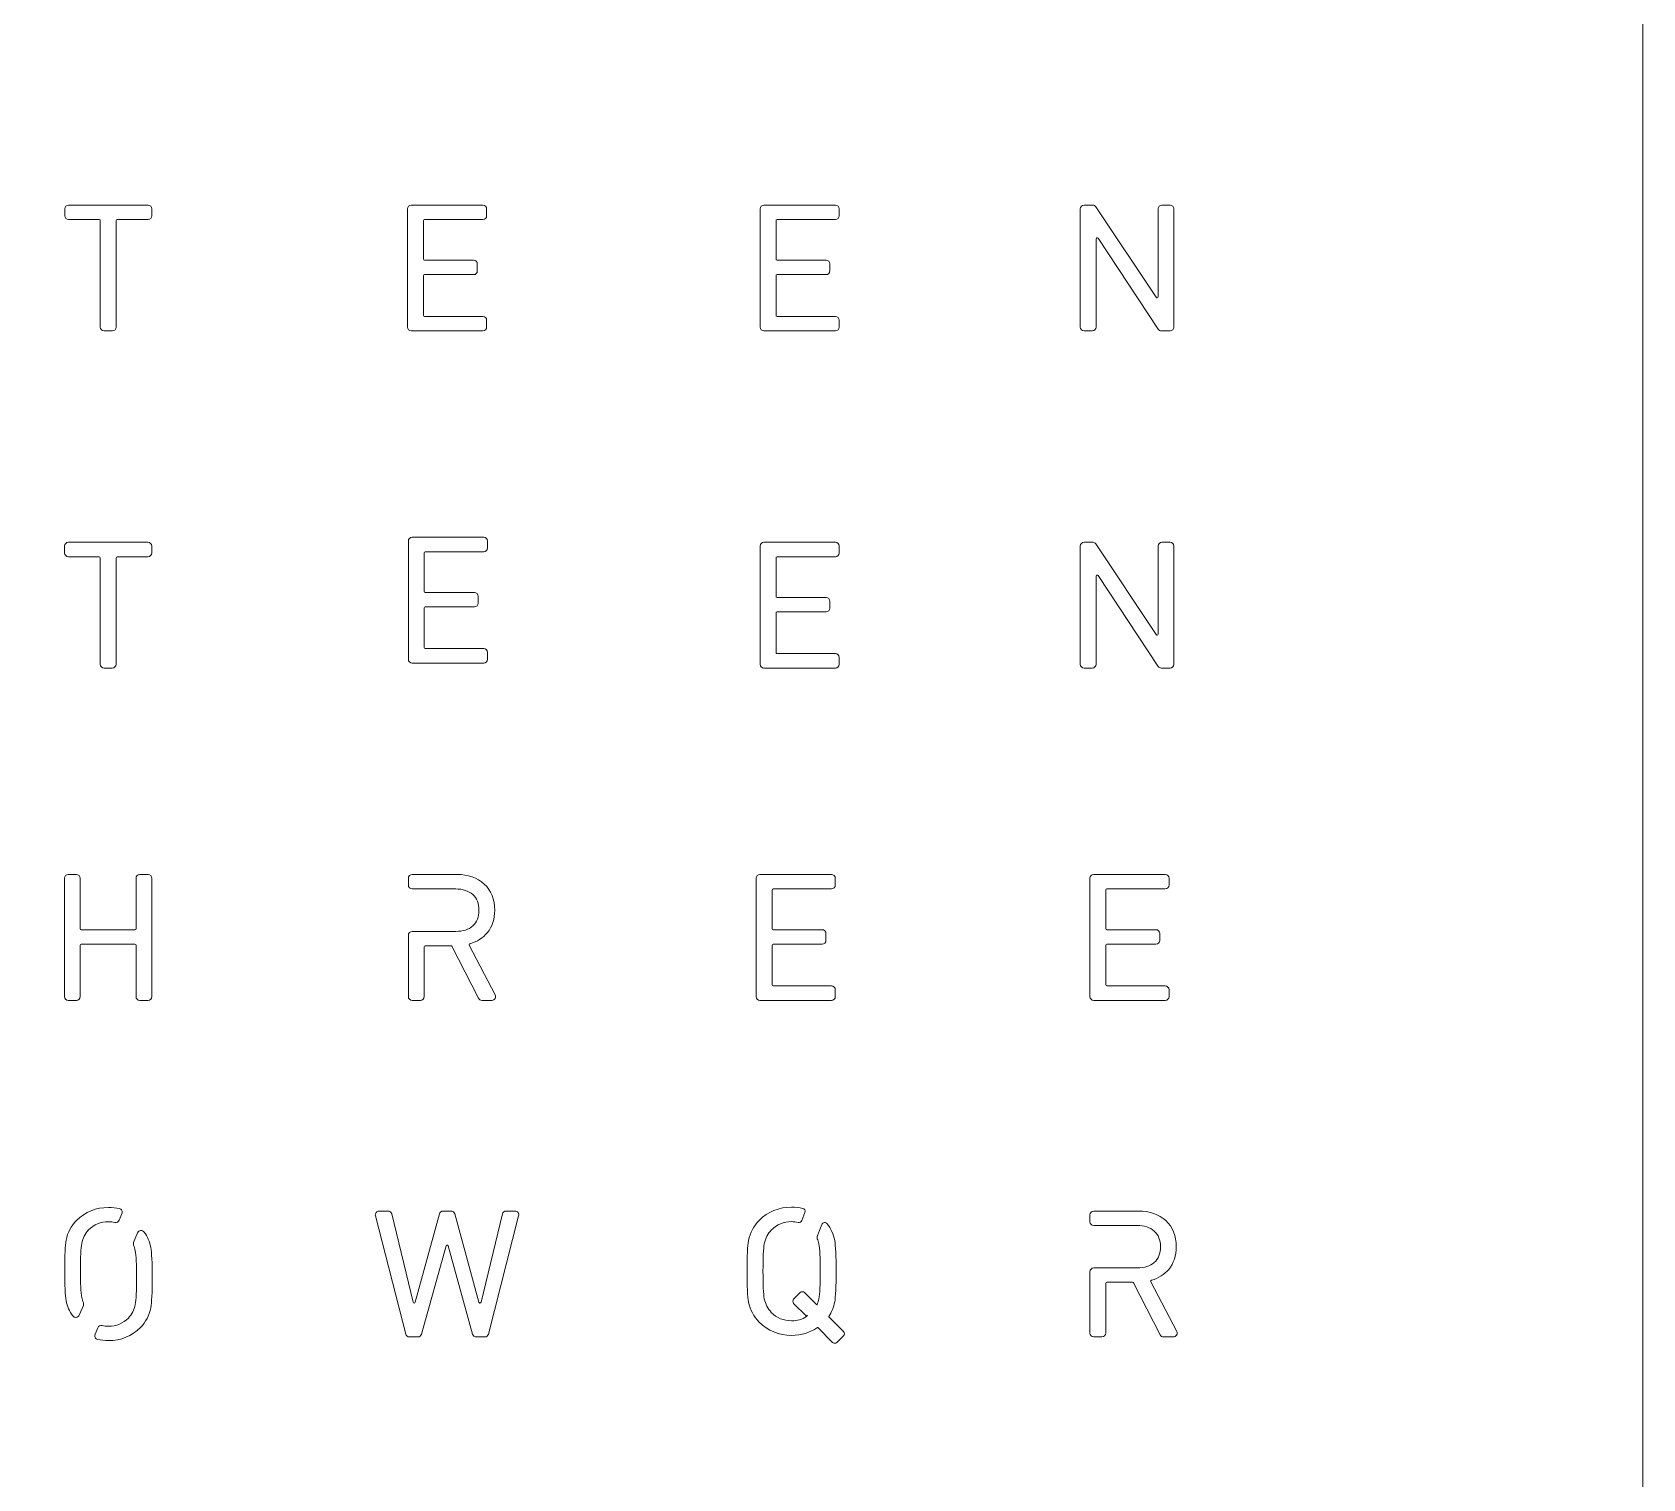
# Model space of a CAD drawing. Header units: millimetres. Extents: x -10 to 590, y -10 to 590.
# Drawn here: x 433.2 to 590.2, y 291.5 to 432.5 of the extents above; entities that cross this region are included whole.
import ezdxf

# ---------------------------------------------------------------- set-up
doc = ezdxf.new("R2010")
doc.units = ezdxf.units.MM
doc.header["$MEASUREMENT"] = 0
doc.layers.add('Layer 1', color=7, linetype='Continuous', lineweight=0)

msp = doc.modelspace()

# ---------------------------------------------------------------- linework, layer by layer
at = {"layer": 'Layer 1', "color": 18, "lineweight": 9, "true_color": 0x000000}
msp.add_lwpolyline([(590.16, -9.84), (-9.84, -9.84), (-9.84, 590.16), (590.16, 590.16)], close=True, dxfattribs=at)
at = {"layer": 'Layer 1', "color": 250, "lineweight": 9, "true_color": 0x231f20}
for points, knots in [([(441.02, 403.36), (441.02, 403.36), (440.21, 403.36), (440.21, 403.36), (440.01, 403.36), (439.84, 403.53), (439.84, 403.73), (439.84, 403.73), (439.84, 414.11), (439.84, 414.11), (439.84, 414.17), (439.8, 414.21), (439.74, 414.21), (439.74, 414.21), (436.74, 414.21), (436.74, 414.21), (436.54, 414.21), (436.37, 414.38), (436.37, 414.58), (436.37, 414.58), (436.37, 415.25), (436.37, 415.25), (436.37, 415.46), (436.54, 415.62), (436.74, 415.62), (436.74, 415.62), (444.49, 415.62), (444.49, 415.62), (444.69, 415.62), (444.86, 415.46), (444.86, 415.25), (444.86, 415.25), (444.86, 414.58), (444.86, 414.58), (444.86, 414.38), (444.69, 414.21), (444.49, 414.21), (444.49, 414.21), (441.49, 414.21), (441.49, 414.21), (441.44, 414.21), (441.39, 414.17), (441.39, 414.11), (441.39, 414.11), (441.39, 403.73), (441.39, 403.73), (441.39, 403.53), (441.22, 403.36), (441.02, 403.36)], [0, 0, 0, 0, 1, 1, 1, 2, 2, 2, 3, 3, 3, 4, 4, 4, 5, 5, 5, 6, 6, 6, 7, 7, 7, 8, 8, 8, 9, 9, 9, 10, 10, 10, 11, 11, 11, 12, 12, 12, 13, 13, 13, 14, 14, 14, 15, 15, 15, 16, 16, 16, 16]), ([(477.12, 403.36), (477.12, 403.36), (470.15, 403.36), (470.15, 403.36), (469.94, 403.36), (469.78, 403.53), (469.78, 403.73), (469.78, 403.73), (469.78, 415.25), (469.78, 415.25), (469.78, 415.46), (469.94, 415.62), (470.15, 415.62), (470.15, 415.62), (477.12, 415.62), (477.12, 415.62), (477.33, 415.62), (477.49, 415.46), (477.49, 415.25), (477.49, 415.25), (477.49, 414.58), (477.49, 414.58), (477.49, 414.38), (477.33, 414.21), (477.12, 414.21), (477.12, 414.21), (471.43, 414.21), (471.43, 414.21), (471.37, 414.21), (471.32, 414.17), (471.32, 414.11), (471.32, 414.11), (471.32, 410.35), (471.32, 410.35), (471.32, 410.29), (471.37, 410.25), (471.43, 410.25), (471.43, 410.25), (476.21, 410.25), (476.21, 410.25), (476.42, 410.25), (476.58, 410.08), (476.58, 409.88), (476.58, 409.88), (476.58, 409.21), (476.58, 409.21), (476.58, 409), (476.42, 408.84), (476.21, 408.84), (476.21, 408.84), (471.43, 408.84), (471.43, 408.84), (471.37, 408.84), (471.32, 408.79), (471.32, 408.73), (471.32, 408.73), (471.32, 404.87), (471.32, 404.87), (471.32, 404.82), (471.37, 404.77), (471.43, 404.77), (471.43, 404.77), (477.12, 404.77), (477.12, 404.77), (477.33, 404.77), (477.49, 404.6), (477.49, 404.4), (477.49, 404.4), (477.49, 403.73), (477.49, 403.73), (477.49, 403.53), (477.33, 403.36), (477.12, 403.36)], [0, 0, 0, 0, 1, 1, 1, 2, 2, 2, 3, 3, 3, 4, 4, 4, 5, 5, 5, 6, 6, 6, 7, 7, 7, 8, 8, 8, 9, 9, 9, 10, 10, 10, 11, 11, 11, 12, 12, 12, 13, 13, 13, 14, 14, 14, 15, 15, 15, 16, 16, 16, 17, 17, 17, 18, 18, 18, 19, 19, 19, 20, 20, 20, 21, 21, 21, 22, 22, 22, 23, 23, 23, 24, 24, 24, 24]), ([(511.49, 403.36), (511.49, 403.36), (504.51, 403.36), (504.51, 403.36), (504.31, 403.36), (504.14, 403.53), (504.14, 403.73), (504.14, 403.73), (504.14, 415.25), (504.14, 415.25), (504.14, 415.46), (504.31, 415.62), (504.51, 415.62), (504.51, 415.62), (511.49, 415.62), (511.49, 415.62), (511.69, 415.62), (511.85, 415.46), (511.85, 415.25), (511.85, 415.25), (511.85, 414.58), (511.85, 414.58), (511.85, 414.38), (511.69, 414.21), (511.49, 414.21), (511.49, 414.21), (505.79, 414.21), (505.79, 414.21), (505.73, 414.21), (505.69, 414.17), (505.69, 414.11), (505.69, 414.11), (505.69, 410.35), (505.69, 410.35), (505.69, 410.29), (505.73, 410.25), (505.79, 410.25), (505.79, 410.25), (510.58, 410.25), (510.58, 410.25), (510.78, 410.25), (510.94, 410.08), (510.94, 409.88), (510.94, 409.88), (510.94, 409.21), (510.94, 409.21), (510.94, 409), (510.78, 408.84), (510.58, 408.84), (510.58, 408.84), (505.79, 408.84), (505.79, 408.84), (505.73, 408.84), (505.69, 408.79), (505.69, 408.73), (505.69, 408.73), (505.69, 404.87), (505.69, 404.87), (505.69, 404.82), (505.73, 404.77), (505.79, 404.77), (505.79, 404.77), (511.49, 404.77), (511.49, 404.77), (511.69, 404.77), (511.85, 404.6), (511.85, 404.4), (511.85, 404.4), (511.85, 403.73), (511.85, 403.73), (511.85, 403.53), (511.69, 403.36), (511.49, 403.36)], [0, 0, 0, 0, 1, 1, 1, 2, 2, 2, 3, 3, 3, 4, 4, 4, 5, 5, 5, 6, 6, 6, 7, 7, 7, 8, 8, 8, 9, 9, 9, 10, 10, 10, 11, 11, 11, 12, 12, 12, 13, 13, 13, 14, 14, 14, 15, 15, 15, 16, 16, 16, 17, 17, 17, 18, 18, 18, 19, 19, 19, 20, 20, 20, 21, 21, 21, 22, 22, 22, 23, 23, 23, 24, 24, 24, 24]), ([(544.1, 403.36), (544.1, 403.36), (543.25, 403.36), (543.25, 403.36), (543.12, 403.36), (543.01, 403.42), (542.94, 403.52), (542.94, 403.52), (537.08, 412.38), (537.08, 412.38), (537.04, 412.44), (536.98, 412.43), (536.96, 412.43), (536.94, 412.42), (536.88, 412.4), (536.88, 412.33), (536.88, 412.33), (536.88, 403.73), (536.88, 403.73), (536.88, 403.53), (536.72, 403.36), (536.51, 403.36), (536.51, 403.36), (535.71, 403.36), (535.71, 403.36), (535.5, 403.36), (535.34, 403.53), (535.34, 403.73), (535.34, 403.73), (535.34, 415.25), (535.34, 415.25), (535.34, 415.46), (535.5, 415.62), (535.71, 415.62), (535.71, 415.62), (536.56, 415.62), (536.56, 415.62), (536.68, 415.62), (536.79, 415.56), (536.86, 415.46), (536.86, 415.46), (542.73, 406.63), (542.73, 406.63), (542.77, 406.57), (542.83, 406.58), (542.85, 406.59), (542.86, 406.59), (542.92, 406.62), (542.92, 406.69), (542.92, 406.69), (542.92, 415.25), (542.92, 415.25), (542.92, 415.46), (543.09, 415.62), (543.29, 415.62), (543.29, 415.62), (544.1, 415.62), (544.1, 415.62), (544.3, 415.62), (544.47, 415.46), (544.47, 415.25), (544.47, 415.25), (544.47, 403.73), (544.47, 403.73), (544.47, 403.53), (544.3, 403.36), (544.1, 403.36)], [0, 0, 0, 0, 1, 1, 1, 2, 2, 2, 3, 3, 3, 4, 4, 4, 5, 5, 5, 6, 6, 6, 7, 7, 7, 8, 8, 8, 9, 9, 9, 10, 10, 10, 11, 11, 11, 12, 12, 12, 13, 13, 13, 14, 14, 14, 15, 15, 15, 16, 16, 16, 17, 17, 17, 18, 18, 18, 19, 19, 19, 20, 20, 20, 21, 21, 21, 22, 22, 22, 22]), ([(477.21, 370.99), (477.21, 370.99), (470.23, 370.99), (470.23, 370.99), (470.03, 370.99), (469.86, 371.15), (469.86, 371.35), (469.86, 371.35), (469.86, 382.88), (469.86, 382.88), (469.86, 383.08), (470.03, 383.25), (470.23, 383.25), (470.23, 383.25), (477.21, 383.25), (477.21, 383.25), (477.41, 383.25), (477.58, 383.08), (477.58, 382.88), (477.58, 382.88), (477.58, 382.21), (477.58, 382.21), (477.58, 382.01), (477.41, 381.84), (477.21, 381.84), (477.21, 381.84), (471.51, 381.84), (471.51, 381.84), (471.46, 381.84), (471.41, 381.79), (471.41, 381.73), (471.41, 381.73), (471.41, 377.98), (471.41, 377.98), (471.41, 377.92), (471.46, 377.87), (471.51, 377.87), (471.51, 377.87), (476.3, 377.87), (476.3, 377.87), (476.5, 377.87), (476.67, 377.71), (476.67, 377.5), (476.67, 377.5), (476.67, 376.83), (476.67, 376.83), (476.67, 376.63), (476.5, 376.46), (476.3, 376.46), (476.3, 376.46), (471.51, 376.46), (471.51, 376.46), (471.46, 376.46), (471.41, 376.42), (471.41, 376.36), (471.41, 376.36), (471.41, 372.5), (471.41, 372.5), (471.41, 372.44), (471.46, 372.4), (471.51, 372.4), (471.51, 372.4), (477.21, 372.4), (477.21, 372.4), (477.41, 372.4), (477.58, 372.23), (477.58, 372.03), (477.58, 372.03), (477.58, 371.35), (477.58, 371.35), (477.58, 371.15), (477.41, 370.99), (477.21, 370.99)], [0, 0, 0, 0, 1, 1, 1, 2, 2, 2, 3, 3, 3, 4, 4, 4, 5, 5, 5, 6, 6, 6, 7, 7, 7, 8, 8, 8, 9, 9, 9, 10, 10, 10, 11, 11, 11, 12, 12, 12, 13, 13, 13, 14, 14, 14, 15, 15, 15, 16, 16, 16, 17, 17, 17, 18, 18, 18, 19, 19, 19, 20, 20, 20, 21, 21, 21, 22, 22, 22, 23, 23, 23, 24, 24, 24, 24]), ([(441.01, 370.5), (441.01, 370.5), (440.2, 370.5), (440.2, 370.5), (440, 370.5), (439.83, 370.66), (439.83, 370.87), (439.83, 370.87), (439.83, 381.25), (439.83, 381.25), (439.83, 381.3), (439.78, 381.35), (439.72, 381.35), (439.72, 381.35), (436.73, 381.35), (436.73, 381.35), (436.52, 381.35), (436.36, 381.52), (436.36, 381.72), (436.36, 381.72), (436.36, 382.39), (436.36, 382.39), (436.36, 382.59), (436.52, 382.76), (436.73, 382.76), (436.73, 382.76), (444.48, 382.76), (444.48, 382.76), (444.68, 382.76), (444.85, 382.59), (444.85, 382.39), (444.85, 382.39), (444.85, 381.72), (444.85, 381.72), (444.85, 381.52), (444.68, 381.35), (444.48, 381.35), (444.48, 381.35), (441.48, 381.35), (441.48, 381.35), (441.42, 381.35), (441.38, 381.3), (441.38, 381.25), (441.38, 381.25), (441.38, 370.87), (441.38, 370.87), (441.38, 370.66), (441.21, 370.5), (441.01, 370.5)], [0, 0, 0, 0, 1, 1, 1, 2, 2, 2, 3, 3, 3, 4, 4, 4, 5, 5, 5, 6, 6, 6, 7, 7, 7, 8, 8, 8, 9, 9, 9, 10, 10, 10, 11, 11, 11, 12, 12, 12, 13, 13, 13, 14, 14, 14, 15, 15, 15, 16, 16, 16, 16]), ([(511.49, 370.5), (511.49, 370.5), (504.51, 370.5), (504.51, 370.5), (504.31, 370.5), (504.14, 370.66), (504.14, 370.87), (504.14, 370.87), (504.14, 382.39), (504.14, 382.39), (504.14, 382.59), (504.31, 382.76), (504.51, 382.76), (504.51, 382.76), (511.49, 382.76), (511.49, 382.76), (511.69, 382.76), (511.85, 382.59), (511.85, 382.39), (511.85, 382.39), (511.85, 381.72), (511.85, 381.72), (511.85, 381.52), (511.69, 381.35), (511.49, 381.35), (511.49, 381.35), (505.79, 381.35), (505.79, 381.35), (505.73, 381.35), (505.69, 381.3), (505.69, 381.25), (505.69, 381.25), (505.69, 377.49), (505.69, 377.49), (505.69, 377.43), (505.73, 377.38), (505.79, 377.38), (505.79, 377.38), (510.58, 377.38), (510.58, 377.38), (510.78, 377.38), (510.94, 377.22), (510.94, 377.01), (510.94, 377.01), (510.94, 376.34), (510.94, 376.34), (510.94, 376.14), (510.78, 375.97), (510.58, 375.97), (510.58, 375.97), (505.79, 375.97), (505.79, 375.97), (505.73, 375.97), (505.69, 375.93), (505.69, 375.87), (505.69, 375.87), (505.69, 372.01), (505.69, 372.01), (505.69, 371.95), (505.73, 371.91), (505.79, 371.91), (505.79, 371.91), (511.49, 371.91), (511.49, 371.91), (511.69, 371.91), (511.85, 371.74), (511.85, 371.54), (511.85, 371.54), (511.85, 370.87), (511.85, 370.87), (511.85, 370.66), (511.69, 370.5), (511.49, 370.5)], [0, 0, 0, 0, 1, 1, 1, 2, 2, 2, 3, 3, 3, 4, 4, 4, 5, 5, 5, 6, 6, 6, 7, 7, 7, 8, 8, 8, 9, 9, 9, 10, 10, 10, 11, 11, 11, 12, 12, 12, 13, 13, 13, 14, 14, 14, 15, 15, 15, 16, 16, 16, 17, 17, 17, 18, 18, 18, 19, 19, 19, 20, 20, 20, 21, 21, 21, 22, 22, 22, 23, 23, 23, 24, 24, 24, 24]), ([(544.1, 370.5), (544.1, 370.5), (543.25, 370.5), (543.25, 370.5), (543.12, 370.5), (543.01, 370.56), (542.94, 370.66), (542.94, 370.66), (537.08, 379.52), (537.08, 379.52), (537.03, 379.58), (536.97, 379.57), (536.96, 379.56), (536.94, 379.56), (536.88, 379.54), (536.88, 379.46), (536.88, 379.46), (536.88, 370.87), (536.88, 370.87), (536.88, 370.66), (536.72, 370.5), (536.51, 370.5), (536.51, 370.5), (535.71, 370.5), (535.71, 370.5), (535.5, 370.5), (535.34, 370.66), (535.34, 370.87), (535.34, 370.87), (535.34, 382.39), (535.34, 382.39), (535.34, 382.59), (535.5, 382.76), (535.71, 382.76), (535.71, 382.76), (536.56, 382.76), (536.56, 382.76), (536.68, 382.76), (536.79, 382.7), (536.86, 382.6), (536.86, 382.6), (542.73, 373.77), (542.73, 373.77), (542.77, 373.71), (542.83, 373.72), (542.85, 373.72), (542.86, 373.73), (542.92, 373.75), (542.92, 373.82), (542.92, 373.82), (542.92, 382.39), (542.92, 382.39), (542.92, 382.59), (543.09, 382.76), (543.29, 382.76), (543.29, 382.76), (544.1, 382.76), (544.1, 382.76), (544.3, 382.76), (544.47, 382.59), (544.47, 382.39), (544.47, 382.39), (544.47, 370.87), (544.47, 370.87), (544.47, 370.66), (544.3, 370.5), (544.1, 370.5)], [0, 0, 0, 0, 1, 1, 1, 2, 2, 2, 3, 3, 3, 4, 4, 4, 5, 5, 5, 6, 6, 6, 7, 7, 7, 8, 8, 8, 9, 9, 9, 10, 10, 10, 11, 11, 11, 12, 12, 12, 13, 13, 13, 14, 14, 14, 15, 15, 15, 16, 16, 16, 17, 17, 17, 18, 18, 18, 19, 19, 19, 20, 20, 20, 21, 21, 21, 22, 22, 22, 22]), ([(444.49, 338.12), (444.49, 338.12), (443.69, 338.12), (443.69, 338.12), (443.48, 338.12), (443.32, 338.29), (443.32, 338.49), (443.32, 338.49), (443.32, 343.49), (443.32, 343.49), (443.32, 343.55), (443.27, 343.6), (443.21, 343.6), (443.21, 343.6), (437.99, 343.6), (437.99, 343.6), (437.93, 343.6), (437.89, 343.55), (437.89, 343.49), (437.89, 343.49), (437.89, 338.49), (437.89, 338.49), (437.89, 338.29), (437.72, 338.12), (437.52, 338.12), (437.52, 338.12), (436.71, 338.12), (436.71, 338.12), (436.51, 338.12), (436.34, 338.29), (436.34, 338.49), (436.34, 338.49), (436.34, 350.02), (436.34, 350.02), (436.34, 350.22), (436.51, 350.39), (436.71, 350.39), (436.71, 350.39), (437.52, 350.39), (437.52, 350.39), (437.72, 350.39), (437.89, 350.22), (437.89, 350.02), (437.89, 350.02), (437.89, 345.12), (437.89, 345.12), (437.89, 345.06), (437.93, 345.01), (437.99, 345.01), (437.99, 345.01), (443.21, 345.01), (443.21, 345.01), (443.27, 345.01), (443.32, 345.06), (443.32, 345.12), (443.32, 345.12), (443.32, 350.02), (443.32, 350.02), (443.32, 350.22), (443.48, 350.39), (443.69, 350.39), (443.69, 350.39), (444.49, 350.39), (444.49, 350.39), (444.7, 350.39), (444.86, 350.22), (444.86, 350.02), (444.86, 350.02), (444.86, 338.49), (444.86, 338.49), (444.86, 338.29), (444.7, 338.12), (444.49, 338.12)], [0, 0, 0, 0, 1, 1, 1, 2, 2, 2, 3, 3, 3, 4, 4, 4, 5, 5, 5, 6, 6, 6, 7, 7, 7, 8, 8, 8, 9, 9, 9, 10, 10, 10, 11, 11, 11, 12, 12, 12, 13, 13, 13, 14, 14, 14, 15, 15, 15, 16, 16, 16, 17, 17, 17, 18, 18, 18, 19, 19, 19, 20, 20, 20, 21, 21, 21, 22, 22, 22, 23, 23, 23, 24, 24, 24, 24]), ([(478, 338.12), (478, 338.12), (477.03, 338.12), (477.03, 338.12), (476.89, 338.12), (476.77, 338.2), (476.7, 338.32), (476.7, 338.32), (474.11, 343.39), (474.11, 343.39), (474.09, 343.43), (474.05, 343.45), (474.01, 343.45), (474.01, 343.45), (471.51, 343.45), (471.51, 343.45), (471.46, 343.45), (471.41, 343.4), (471.41, 343.34), (471.41, 343.34), (471.41, 338.49), (471.41, 338.49), (471.41, 338.29), (471.24, 338.12), (471.04, 338.12), (471.04, 338.12), (470.23, 338.12), (470.23, 338.12), (470.03, 338.12), (469.86, 338.29), (469.86, 338.49), (469.86, 338.49), (469.86, 344.47), (469.86, 344.47), (469.86, 344.68), (470.03, 344.84), (470.23, 344.84), (470.23, 344.84), (474.48, 344.84), (474.48, 344.84), (475.17, 344.84), (475.73, 345.02), (476.14, 345.37), (476.54, 345.72), (476.74, 346.24), (476.74, 346.9), (476.74, 347.57), (476.54, 348.08), (476.13, 348.44), (475.72, 348.79), (475.16, 348.98), (474.48, 348.98), (474.48, 348.98), (470.23, 348.98), (470.23, 348.98), (470.03, 348.98), (469.86, 349.14), (469.86, 349.35), (469.86, 349.35), (469.86, 350.02), (469.86, 350.02), (469.86, 350.22), (470.03, 350.39), (470.23, 350.39), (470.23, 350.39), (474.6, 350.39), (474.6, 350.39), (475.68, 350.39), (476.58, 350.07), (477.26, 349.45), (477.94, 348.83), (478.28, 347.97), (478.28, 346.92), (478.28, 346.04), (478.04, 345.29), (477.55, 344.71), (477.12, 344.2), (476.55, 343.84), (475.87, 343.64), (475.83, 343.63), (475.81, 343.61), (475.79, 343.58), (475.78, 343.56), (475.78, 343.53), (475.8, 343.49), (475.8, 343.49), (475.8, 343.49), (475.8, 343.49), (475.8, 343.49), (478.32, 338.66), (478.32, 338.66), (478.38, 338.55), (478.38, 338.41), (478.31, 338.3), (478.24, 338.19), (478.13, 338.12), (478, 338.12)], [0, 0, 0, 0, 1, 1, 1, 2, 2, 2, 3, 3, 3, 4, 4, 4, 5, 5, 5, 6, 6, 6, 7, 7, 7, 8, 8, 8, 9, 9, 9, 10, 10, 10, 11, 11, 11, 12, 12, 12, 13, 13, 13, 14, 14, 14, 15, 15, 15, 16, 16, 16, 17, 17, 17, 18, 18, 18, 19, 19, 19, 20, 20, 20, 21, 21, 21, 22, 22, 22, 23, 23, 23, 24, 24, 24, 25, 25, 25, 26, 26, 26, 27, 27, 27, 28, 28, 28, 29, 29, 29, 30, 30, 30, 31, 31, 31, 32, 32, 32, 32]), ([(511.1, 338.12), (511.1, 338.12), (504.12, 338.12), (504.12, 338.12), (503.92, 338.12), (503.75, 338.29), (503.75, 338.49), (503.75, 338.49), (503.75, 350.02), (503.75, 350.02), (503.75, 350.22), (503.92, 350.39), (504.12, 350.39), (504.12, 350.39), (511.1, 350.39), (511.1, 350.39), (511.3, 350.39), (511.47, 350.22), (511.47, 350.02), (511.47, 350.02), (511.47, 349.35), (511.47, 349.35), (511.47, 349.14), (511.3, 348.98), (511.1, 348.98), (511.1, 348.98), (505.4, 348.98), (505.4, 348.98), (505.35, 348.98), (505.3, 348.93), (505.3, 348.87), (505.3, 348.87), (505.3, 345.12), (505.3, 345.12), (505.3, 345.06), (505.35, 345.01), (505.4, 345.01), (505.4, 345.01), (510.19, 345.01), (510.19, 345.01), (510.39, 345.01), (510.56, 344.84), (510.56, 344.64), (510.56, 344.64), (510.56, 343.97), (510.56, 343.97), (510.56, 343.77), (510.39, 343.6), (510.19, 343.6), (510.19, 343.6), (505.4, 343.6), (505.4, 343.6), (505.35, 343.6), (505.3, 343.55), (505.3, 343.49), (505.3, 343.49), (505.3, 339.64), (505.3, 339.64), (505.3, 339.58), (505.35, 339.53), (505.4, 339.53), (505.4, 339.53), (511.1, 339.53), (511.1, 339.53), (511.3, 339.53), (511.47, 339.37), (511.47, 339.16), (511.47, 339.16), (511.47, 338.49), (511.47, 338.49), (511.47, 338.29), (511.3, 338.12), (511.1, 338.12)], [0, 0, 0, 0, 1, 1, 1, 2, 2, 2, 3, 3, 3, 4, 4, 4, 5, 5, 5, 6, 6, 6, 7, 7, 7, 8, 8, 8, 9, 9, 9, 10, 10, 10, 11, 11, 11, 12, 12, 12, 13, 13, 13, 14, 14, 14, 15, 15, 15, 16, 16, 16, 17, 17, 17, 18, 18, 18, 19, 19, 19, 20, 20, 20, 21, 21, 21, 22, 22, 22, 23, 23, 23, 24, 24, 24, 24]), ([(543.62, 338.12), (543.62, 338.12), (536.65, 338.12), (536.65, 338.12), (536.44, 338.12), (536.28, 338.29), (536.28, 338.49), (536.28, 338.49), (536.28, 350.02), (536.28, 350.02), (536.28, 350.22), (536.44, 350.39), (536.65, 350.39), (536.65, 350.39), (543.62, 350.39), (543.62, 350.39), (543.83, 350.39), (543.99, 350.22), (543.99, 350.02), (543.99, 350.02), (543.99, 349.35), (543.99, 349.35), (543.99, 349.14), (543.83, 348.98), (543.62, 348.98), (543.62, 348.98), (537.93, 348.98), (537.93, 348.98), (537.87, 348.98), (537.82, 348.93), (537.82, 348.87), (537.82, 348.87), (537.82, 345.12), (537.82, 345.12), (537.82, 345.06), (537.87, 345.01), (537.93, 345.01), (537.93, 345.01), (542.71, 345.01), (542.71, 345.01), (542.92, 345.01), (543.08, 344.84), (543.08, 344.64), (543.08, 344.64), (543.08, 343.97), (543.08, 343.97), (543.08, 343.77), (542.92, 343.6), (542.71, 343.6), (542.71, 343.6), (537.93, 343.6), (537.93, 343.6), (537.87, 343.6), (537.82, 343.55), (537.82, 343.49), (537.82, 343.49), (537.82, 339.64), (537.82, 339.64), (537.82, 339.58), (537.87, 339.53), (537.93, 339.53), (537.93, 339.53), (543.62, 339.53), (543.62, 339.53), (543.83, 339.53), (543.99, 339.37), (543.99, 339.16), (543.99, 339.16), (543.99, 338.49), (543.99, 338.49), (543.99, 338.29), (543.83, 338.12), (543.62, 338.12)], [0, 0, 0, 0, 1, 1, 1, 2, 2, 2, 3, 3, 3, 4, 4, 4, 5, 5, 5, 6, 6, 6, 7, 7, 7, 8, 8, 8, 9, 9, 9, 10, 10, 10, 11, 11, 11, 12, 12, 12, 13, 13, 13, 14, 14, 14, 15, 15, 15, 16, 16, 16, 17, 17, 17, 18, 18, 18, 19, 19, 19, 20, 20, 20, 21, 21, 21, 22, 22, 22, 23, 23, 23, 24, 24, 24, 24]), ([(437.45, 307.23), (437.34, 307.23), (437.23, 307.28), (437.16, 307.38), (436.84, 307.81), (436.62, 308.31), (436.51, 308.87), (436.42, 309.38), (436.38, 310.34), (436.38, 311.81), (436.38, 313.28), (436.42, 314.24), (436.51, 314.75), (436.66, 315.51), (437, 316.15), (437.53, 316.68), (438.37, 317.52), (439.41, 317.94), (440.64, 317.94), (441, 317.94), (441.36, 317.91), (441.7, 317.83), (441.8, 317.8), (441.89, 317.74), (441.93, 317.64), (441.98, 317.55), (441.99, 317.43), (441.95, 317.33), (441.95, 317.33), (441.68, 316.7), (441.68, 316.7), (441.61, 316.54), (441.44, 316.45), (441.26, 316.49), (441.06, 316.53), (440.85, 316.55), (440.64, 316.55), (439.87, 316.55), (439.22, 316.28), (438.69, 315.75), (438.36, 315.4), (438.14, 314.96), (438.03, 314.44), (437.94, 313.98), (437.9, 313.09), (437.9, 311.81), (437.9, 310.53), (437.94, 309.65), (438.03, 309.18), (438.07, 309), (438.12, 308.83), (438.19, 308.66), (438.22, 308.57), (438.22, 308.47), (438.19, 308.39), (438.19, 308.39), (437.79, 307.45), (437.79, 307.45), (437.74, 307.33), (437.63, 307.25), (437.5, 307.23), (437.48, 307.23), (437.47, 307.23), (437.45, 307.23)], [0, 0, 0, 0, 1, 1, 1, 2, 2, 2, 3, 3, 3, 4, 4, 4, 5, 5, 5, 6, 6, 6, 7, 7, 7, 8, 8, 8, 9, 9, 9, 10, 10, 10, 11, 11, 11, 12, 12, 12, 13, 13, 13, 14, 14, 14, 15, 15, 15, 16, 16, 16, 17, 17, 17, 18, 18, 18, 19, 19, 19, 20, 20, 20, 21, 21, 21, 21]), ([(477.31, 305.33), (477.31, 305.33), (476.48, 305.33), (476.48, 305.33), (476.31, 305.33), (476.16, 305.44), (476.12, 305.6), (476.12, 305.6), (473.73, 314.21), (473.73, 314.21), (473.71, 314.28), (473.65, 314.28), (473.63, 314.28), (473.63, 314.28), (473.63, 314.28), (473.63, 314.28), (473.61, 314.28), (473.55, 314.28), (473.53, 314.21), (473.53, 314.21), (471.14, 305.6), (471.14, 305.6), (471.1, 305.44), (470.95, 305.33), (470.79, 305.33), (470.79, 305.33), (469.96, 305.33), (469.96, 305.33), (469.79, 305.33), (469.64, 305.44), (469.6, 305.61), (469.6, 305.61), (466.65, 317.13), (466.65, 317.13), (466.62, 317.24), (466.65, 317.36), (466.72, 317.45), (466.79, 317.54), (466.9, 317.59), (467.01, 317.59), (467.01, 317.59), (467.88, 317.59), (467.88, 317.59), (468.05, 317.59), (468.2, 317.48), (468.24, 317.31), (468.24, 317.31), (470.32, 308.71), (470.32, 308.71), (470.34, 308.64), (470.41, 308.63), (470.43, 308.63), (470.45, 308.63), (470.51, 308.64), (470.53, 308.71), (470.53, 308.71), (472.88, 317.32), (472.88, 317.32), (472.93, 317.48), (473.07, 317.59), (473.24, 317.59), (473.24, 317.59), (474.02, 317.59), (474.02, 317.59), (474.19, 317.59), (474.34, 317.48), (474.38, 317.32), (474.38, 317.32), (476.74, 308.71), (476.74, 308.71), (476.76, 308.64), (476.83, 308.63), (476.84, 308.63), (476.86, 308.63), (476.92, 308.64), (476.94, 308.71), (476.94, 308.71), (479.02, 317.31), (479.02, 317.31), (479.06, 317.48), (479.21, 317.59), (479.38, 317.59), (479.38, 317.59), (480.25, 317.59), (480.25, 317.59), (480.37, 317.59), (480.47, 317.54), (480.55, 317.45), (480.62, 317.36), (480.64, 317.24), (480.61, 317.13), (480.61, 317.13), (477.67, 305.61), (477.67, 305.61), (477.62, 305.44), (477.48, 305.33), (477.31, 305.33)], [0, 0, 0, 0, 1, 1, 1, 2, 2, 2, 3, 3, 3, 4, 4, 4, 5, 5, 5, 6, 6, 6, 7, 7, 7, 8, 8, 8, 9, 9, 9, 10, 10, 10, 11, 11, 11, 12, 12, 12, 13, 13, 13, 14, 14, 14, 15, 15, 15, 16, 16, 16, 17, 17, 17, 18, 18, 18, 19, 19, 19, 20, 20, 20, 21, 21, 21, 22, 22, 22, 23, 23, 23, 24, 24, 24, 25, 25, 25, 26, 26, 26, 27, 27, 27, 28, 28, 28, 29, 29, 29, 30, 30, 30, 31, 31, 31, 32, 32, 32, 32]), ([(511.42, 304.71), (511.35, 304.71), (511.27, 304.74), (511.21, 304.79), (511.21, 304.79), (509.77, 306.24), (509.77, 306.24), (509.76, 306.25), (509.74, 306.25), (509.73, 306.24), (509, 305.74), (508.15, 305.48), (507.21, 305.48), (505.96, 305.48), (504.9, 305.92), (504.04, 306.77), (503.51, 307.31), (503.16, 307.96), (503.01, 308.73), (502.92, 309.24), (502.87, 310.25), (502.87, 311.73), (502.87, 313.2), (502.92, 314.21), (503.01, 314.72), (503.16, 315.49), (503.51, 316.15), (504.04, 316.68), (504.9, 317.54), (505.96, 317.97), (507.21, 317.97), (507.58, 317.97), (507.95, 317.93), (508.3, 317.85), (508.38, 317.83), (508.45, 317.78), (508.49, 317.7), (508.53, 317.63), (508.54, 317.54), (508.51, 317.46), (508.51, 317.46), (508.2, 316.67), (508.2, 316.67), (508.15, 316.53), (508.01, 316.46), (507.86, 316.49), (507.65, 316.54), (507.43, 316.56), (507.21, 316.56), (506.43, 316.56), (505.76, 316.28), (505.23, 315.74), (504.89, 315.39), (504.66, 314.94), (504.55, 314.4), (504.46, 313.93), (504.42, 313.03), (504.42, 311.73), (504.42, 310.42), (504.46, 309.52), (504.55, 309.05), (504.66, 308.52), (504.89, 308.07), (505.23, 307.72), (505.76, 307.17), (506.43, 306.9), (507.21, 306.9), (507.75, 306.9), (508.24, 307.03), (508.66, 307.3), (508.66, 307.3), (508.76, 307.43), (508.76, 307.43), (508.76, 307.43), (508.67, 307.34), (508.67, 307.34), (508.67, 307.34), (507.41, 308.59), (507.41, 308.59), (507.3, 308.71), (507.3, 308.9), (507.41, 309.01), (507.41, 309.01), (508.05, 309.64), (508.05, 309.64), (508.16, 309.76), (508.35, 309.76), (508.46, 309.64), (508.46, 309.64), (509.64, 308.47), (509.64, 308.47), (509.67, 308.46), (509.68, 308.46), (509.69, 308.48), (509.77, 308.66), (509.83, 308.85), (509.87, 309.05), (509.95, 309.52), (510, 310.42), (510, 311.73), (510, 313.03), (509.95, 313.93), (509.86, 314.41), (509.83, 314.56), (509.78, 314.73), (509.71, 314.9), (509.69, 314.97), (509.69, 315.05), (509.71, 315.11), (509.71, 315.11), (510.16, 316.28), (510.16, 316.28), (510.2, 316.38), (510.28, 316.45), (510.39, 316.46), (510.49, 316.48), (510.6, 316.44), (510.67, 316.35), (511.04, 315.88), (511.29, 315.34), (511.41, 314.72), (511.5, 314.21), (511.55, 313.2), (511.55, 311.73), (511.55, 310.25), (511.5, 309.24), (511.41, 308.73), (511.3, 308.21), (511.11, 307.73), (510.83, 307.31), (510.82, 307.3), (510.82, 307.29), (510.83, 307.28), (510.83, 307.28), (512.26, 305.84), (512.26, 305.84), (512.32, 305.79), (512.35, 305.71), (512.35, 305.63), (512.35, 305.56), (512.32, 305.48), (512.26, 305.43), (512.26, 305.43), (511.63, 304.79), (511.63, 304.79), (511.57, 304.74), (511.5, 304.71), (511.42, 304.71)], [0, 0, 0, 0, 1, 1, 1, 2, 2, 2, 3, 3, 3, 4, 4, 4, 5, 5, 5, 6, 6, 6, 7, 7, 7, 8, 8, 8, 9, 9, 9, 10, 10, 10, 11, 11, 11, 12, 12, 12, 13, 13, 13, 14, 14, 14, 15, 15, 15, 16, 16, 16, 17, 17, 17, 18, 18, 18, 19, 19, 19, 20, 20, 20, 21, 21, 21, 22, 22, 22, 23, 23, 23, 24, 24, 24, 25, 25, 25, 26, 26, 26, 27, 27, 27, 28, 28, 28, 29, 29, 29, 30, 30, 30, 31, 31, 31, 32, 32, 32, 33, 33, 33, 34, 34, 34, 35, 35, 35, 36, 36, 36, 37, 37, 37, 38, 38, 38, 39, 39, 39, 40, 40, 40, 41, 41, 41, 42, 42, 42, 43, 43, 43, 44, 44, 44, 45, 45, 45, 46, 46, 46, 47, 47, 47, 48, 48, 48, 49, 49, 49, 49]), ([(544.41, 305.33), (544.41, 305.33), (543.45, 305.33), (543.45, 305.33), (543.31, 305.33), (543.18, 305.4), (543.12, 305.53), (543.12, 305.53), (540.52, 310.6), (540.52, 310.6), (540.5, 310.63), (540.47, 310.65), (540.43, 310.65), (540.43, 310.65), (537.93, 310.65), (537.93, 310.65), (537.87, 310.65), (537.82, 310.61), (537.82, 310.55), (537.82, 310.55), (537.82, 305.7), (537.82, 305.7), (537.82, 305.49), (537.66, 305.33), (537.45, 305.33), (537.45, 305.33), (536.65, 305.33), (536.65, 305.33), (536.44, 305.33), (536.28, 305.49), (536.28, 305.7), (536.28, 305.7), (536.28, 311.68), (536.28, 311.68), (536.28, 311.88), (536.44, 312.05), (536.65, 312.05), (536.65, 312.05), (540.89, 312.05), (540.89, 312.05), (541.59, 312.05), (542.15, 312.23), (542.55, 312.58), (542.95, 312.93), (543.16, 313.44), (543.16, 314.11), (543.16, 314.78), (542.96, 315.28), (542.54, 315.64), (542.13, 316), (541.58, 316.18), (540.89, 316.18), (540.89, 316.18), (536.65, 316.18), (536.65, 316.18), (536.44, 316.18), (536.28, 316.35), (536.28, 316.55), (536.28, 316.55), (536.28, 317.22), (536.28, 317.22), (536.28, 317.43), (536.44, 317.59), (536.65, 317.59), (536.65, 317.59), (541.01, 317.59), (541.01, 317.59), (542.1, 317.59), (542.99, 317.28), (543.67, 316.66), (544.35, 316.03), (544.7, 315.18), (544.7, 314.12), (544.7, 313.24), (544.45, 312.5), (543.96, 311.91), (543.53, 311.4), (542.97, 311.05), (542.28, 310.85), (542.25, 310.84), (542.22, 310.82), (542.21, 310.78), (542.2, 310.76), (542.19, 310.73), (542.21, 310.7), (542.21, 310.7), (544.74, 305.87), (544.74, 305.87), (544.8, 305.75), (544.8, 305.62), (544.73, 305.51), (544.66, 305.39), (544.54, 305.33), (544.41, 305.33)], [0, 0, 0, 0, 1, 1, 1, 2, 2, 2, 3, 3, 3, 4, 4, 4, 5, 5, 5, 6, 6, 6, 7, 7, 7, 8, 8, 8, 9, 9, 9, 10, 10, 10, 11, 11, 11, 12, 12, 12, 13, 13, 13, 14, 14, 14, 15, 15, 15, 16, 16, 16, 17, 17, 17, 18, 18, 18, 19, 19, 19, 20, 20, 20, 21, 21, 21, 22, 22, 22, 23, 23, 23, 24, 24, 24, 25, 25, 25, 26, 26, 26, 27, 27, 27, 28, 28, 28, 29, 29, 29, 30, 30, 30, 31, 31, 31, 31]), ([(440.64, 304.97), (440.27, 304.97), (439.91, 305.01), (439.57, 305.09), (439.47, 305.11), (439.39, 305.18), (439.34, 305.28), (439.29, 305.37), (439.28, 305.49), (439.33, 305.59), (439.33, 305.59), (439.59, 306.22), (439.59, 306.22), (439.66, 306.38), (439.83, 306.47), (440.01, 306.43), (440.21, 306.39), (440.42, 306.37), (440.64, 306.37), (441.4, 306.37), (442.06, 306.64), (442.58, 307.17), (442.91, 307.52), (443.14, 307.96), (443.24, 308.48), (443.33, 308.95), (443.37, 309.83), (443.37, 311.11), (443.37, 312.38), (443.33, 313.27), (443.24, 313.73), (443.2, 313.91), (443.15, 314.09), (443.08, 314.26), (443.05, 314.35), (443.05, 314.44), (443.09, 314.53), (443.09, 314.53), (443.48, 315.47), (443.48, 315.47), (443.53, 315.59), (443.64, 315.67), (443.77, 315.69), (443.91, 315.71), (444.04, 315.65), (444.12, 315.54), (444.43, 315.1), (444.65, 314.6), (444.76, 314.05), (444.76, 314.05), (444.76, 314.05), (444.76, 314.05), (444.85, 313.54), (444.9, 312.58), (444.9, 311.11), (444.9, 309.64), (444.85, 308.68), (444.76, 308.17), (444.61, 307.41), (444.27, 306.76), (443.75, 306.24), (442.91, 305.4), (441.86, 304.97), (440.64, 304.97)], [0, 0, 0, 0, 1, 1, 1, 2, 2, 2, 3, 3, 3, 4, 4, 4, 5, 5, 5, 6, 6, 6, 7, 7, 7, 8, 8, 8, 9, 9, 9, 10, 10, 10, 11, 11, 11, 12, 12, 12, 13, 13, 13, 14, 14, 14, 15, 15, 15, 16, 16, 16, 17, 17, 17, 18, 18, 18, 19, 19, 19, 20, 20, 20, 21, 21, 21, 21])]:
    msp.add_open_spline(points, degree=3, knots=knots, dxfattribs=at)

doc.saveas('drawing.dxf')
